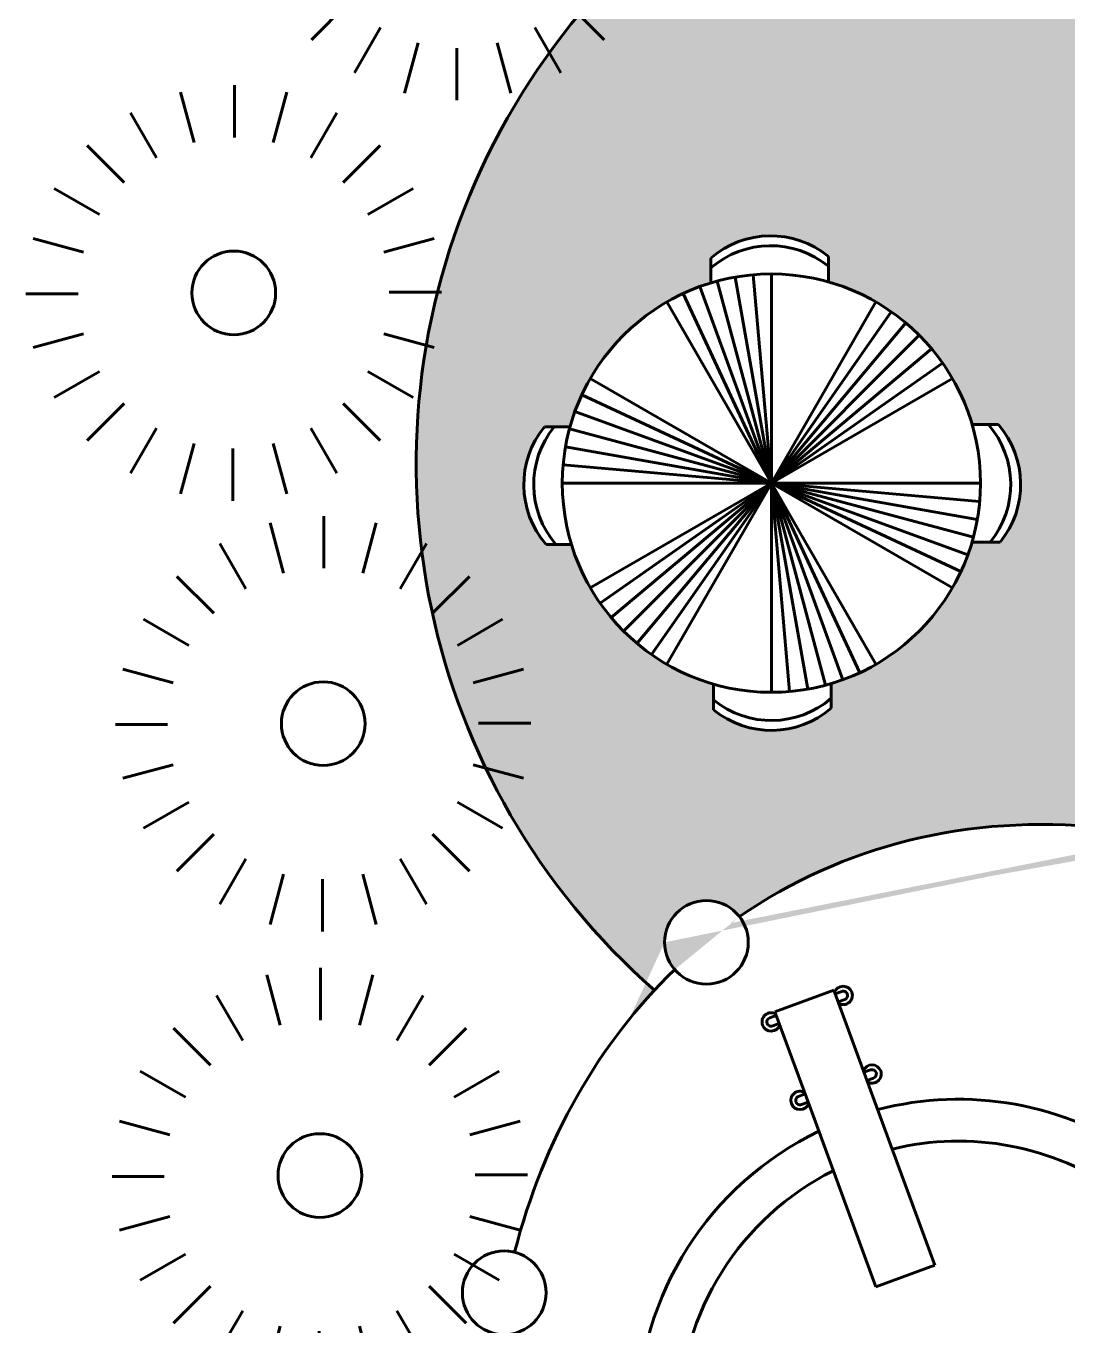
# Model space of a CAD drawing. Header units: inches. Extents: x -344 to 750, y -84 to 471.
# Drawn here: x -267.4 to -118, y 121 to 307.4 of the extents above; entities that cross this region are included whole.
import ezdxf

# ---------------------------------------------------------------- set-up
doc = ezdxf.new("R2010")
doc.units = ezdxf.units.IN
doc.header["$MEASUREMENT"] = 0
for name, color, linetype, lineweight in [('L-PLNT-TREE', 90, 'Continuous', 60), ('L-SITE-FURN', 210, 'Continuous', 60), ('L-SITE-POOL', 150, 'Continuous', 60), ('L-WALK', 7, 'Continuous', 60), ('L-WALK-PATT', 252, 'Continuous', 30)]:
    doc.layers.add(name, color=color, linetype=linetype, lineweight=lineweight)
pattern_1 = [(228.012787504, (0.576, 0.8), (-6.40000000000005, -7.200000000000003), [0.1076288, -10.65527043765896]), (184.969740728, (0.504, 0.7200000000000001), (9.59999999999998, 0.8000000000000281), [0.1846944, -18.284739808984]), (132.510447078, (0.3200000000000001, 0.7040000000000001), (8.000000000000094, -8.799999999999892), [0.1302304, -12.89282607687976]), (267.273689006, (0.008, 0.504), (0.8000000000000194, 16.00000000000001), [0.1681904, -16.6508464333032]), (292.833654178, (0, 0.336), (-3.999999999999991, 9.600000000000023), [0.164924, -16.32749850247064]), (357.273689006, (0.064, 0.184), (-16.00000000000001, 0.8000000000000205), [0.1681904, -16.6508464333032]), (37.6942404667, (0.232, 0.176), (-10.4, -7.999999999999979), [0.2224232, -22.0198788391328]), (72.2553283749, (0.408, 0.3120000000000001), (5.600000000000023, 17.6), [0.2099904, -20.78905719745071]), (121.429565615, (0.472, 0.512), (-6.400000000000016, 10.39999999999999), [0.16876, -16.7072584877832]), (175.236358309, (0.384, 0.656), (8.799999999999988, -0.8000000000000305), [0.1926656, -9.44061006303384]), (222.397437798, (0.192, 0.672), (-9.599999999999971, -8.799999999999978), [0.2491584, -24.66670000383592]), (138.814074834, (0.8, 0.496), (-5.600000000000026, 4.800000000000001), [0.08504079999999999, -8.419075850187758]), (171.46923439, (0.7360000000000001, 0.5519999999999999), (10.4, -1.599999999999996), [0.1617896, -16.0172091329256]), (225, (0.576, 0.576), (-8.881784197001253e-17, -0.7999999999999464), [0.1131368, -1.01823404989848]), (203.198590514, (0.52, 0.672), (3.999999999999992, 1.59999999999998), [0.06092640000000001, -6.03169208469112]), (291.801409486, (0.464, 0.6480000000000001), (-0.7999999999997471, 2.400000000000082), [0.0861624, -4.2219694457076]), (30.96375653209999, (0.496, 0.568), (2.400000000000043, 1.599999999999984), [0.1399432, -4.524818315876239]), (161.565051177, (0.6160000000000001, 0.6400000000000001), (1.600000000000009, -0.7999999999999814), [0.1011928, -2.42862932813472]), (16.389540334, (0, 0.6480000000000001), (7.999999999999973, 2.400000000000035), [0.14176, -14.03427611733552]), (70.3461759419, (0.136, 0.6880000000000001), (-3.200000000000976, -8.800000000002717), [0.1189288, -11.7739261978552]), (293.198590514, (0.6160000000000001, 0.8), (-1.599999999999977, 3.999999999999993), [0.121852, -5.97076648469112]), (343.610459666, (0.664, 0.6880000000000001), (-7.999999999999973, 2.400000000000035), [0.14176, -14.0342761173352]), (339.44395478, (0, 0.152), (-4.000000000000029, 1.60000000000002), [0.136704, -6.698498996253999]), (294.775140569, (0.128, 0.104), (-4.000000000000004, 8.800000000000002), [0.1145424, -11.3397144506208]), (66.8014094864, (0.6240000000000001, 0), (1.599999999999985, 3.999999999999976), [0.121852, -5.97076648469112]), (17.3540246363, (0.672, 0.112), (-10.39999999999998, -3.19999999999997), [0.1341048, -13.276338891392]), (69.44395478040002, (0.232, 0), (-1.600000000000006, -3.999999999999964), [0.068352, -6.766850996253999]), (101.309932474, (0.576, 0), (-0.7999999999999711, 3.20000000000001), [0.040792, -4.03842361087424]), (165.963756532, (0.568, 0.04000000000000001), (2.399999999999967, -0.8000000000000012), [0.164924, -3.13356050049416]), (186.009005957, (0.408, 0.08000000000000002), (8.000000000000037, 0.7999999999999865), [0.15284, -15.13113853963424]), (303.690067526, (0.496, 0.496), (-0.7999999999999898, 1.599999999999989), [0.1153776, -2.7690634203712]), (353.157226587, (0.5599999999999999, 0.4), (13.60000000000001, -1.600000000000042), [0.2014352, -19.94205009922264]), (60.9453959009, (0.76, 0.376), (-3.199999999999981, -5.599999999999982), [0.0823648, -8.154139312789601]), (90, (0.8, 0.4480000000000001), (-0.7999999999999999, 0.8), [0.048, -0.752]), (120.256437164, (0.392, 0.104), (3.200000000000007, -5.600000000000007), [0.1111392, -11.00281599155984]), (48.01278750420001, (0.336, 0.2), (6.4, 7.199999999999981), [0.2152576, -10.54764163765896]), (0, (0.48, 0.36), (0.8, 0.8), [0.208, -0.592]), (325.3048464690001, (0.6880000000000001, 0.36), (8.000000000000112, -5.59999999999986), [0.1264912, -12.5226194406736]), (254.054604099, (0.792, 0.288), (-0.8000000000000302, -3.200000000000004), [0.1164816, -5.7076063114244]), (207.645975364, (0.76, 0.176), (-15.19999999999996, -8.000000000000039), [0.189652, -18.77557934580752]), (175.42607874, (0.592, 0.08800000000000001), (-10.39999999999996, 0.8000000000000012), [0.2006392, -19.86325872637512])]

# ---------------------------------------------------------------- blocks, each defined once
blk = doc.blocks.new('evergreen')
for p, q in [((-5.688416, 21.558167), (-7.625610000000001, 28.787781)), ((0.08862300000000001, 22.291443), (0.08862300000000001, 29.776062)), ((5.658386, 21.558167), (7.595581, 28.787781)), ((-11.078857, 19.354675), (-14.821167, 25.836548)), ((11.048828, 19.354675), (14.791138, 25.836548)), ((-15.715271, 15.831116), (-21.007751, 21.123596)), ((15.685272, 15.831116), (20.977692, 21.123596)), ((-19.281799, 11.2276), (-25.763672, 14.96991)), ((19.25174, 11.2276), (25.733673, 14.96991)), ((-21.535278, 5.85791), (-28.764893, 7.795044)), ((21.505219, 5.85791), (28.734833, 7.795044)), ((22.292206, 0.087891), (29.776825, 0.087891)), ((-22.322205, -0.119385), (-29.806824, -0.119385)), ((-21.535278, -5.889343), (-28.764893, -7.826538)), ((21.50528, -5.889343), (28.734833, -7.826538)), ((-19.281799, -11.259094), (-25.763672, -15.001404)), ((19.25174, -11.259094), (25.733673, -15.001404)), ((-15.715271, -15.86261), (-21.007751, -21.155029)), ((15.685272, -15.86261), (20.977692, -21.155029)), ((-11.078857, -19.386108), (-14.821167, -25.868042)), ((11.048828, -19.386108), (14.791138, -25.868042)), ((-5.688416, -21.5896), (-7.625610000000001, -28.819275)), ((-0.118652, -22.322937), (-0.118652, -29.807556)), ((5.658386, -21.5896), (7.595581, -28.819275))]:
    blk.add_line(p, q)
blk.add_circle((0, 0), 6)
blk = doc.blocks.new('PICNIC')
for p, q in [((-8.679932, 28.710449), (-8.679932, 32.27417)), ((8.180541999999999, 28.833984), (8.180541999999999, 32.510742)), ((-2.614136, 29.879761), (0, 0)), ((0, 29.993896), (0, 0)), ((-10.258545, 28.184937), (0, 0)), ((0, 0), (-7.763062, 28.971802)), ((-5.208496, 29.538208), (0, 0)), ((-12.676025, 27.183594), (0, 0)), ((-14.996948, 25.975464), (0, 0)), ((-14.996948, 25.975464), (0, 0)), ((14.996948, 25.975464), (0, 0)), ((14.996948, 25.975464), (0, 0)), ((17.203735, 24.56958), (0, 0)), ((19.279663, 22.976685), (0, 0)), ((0, 0), (21.208862, 21.208862)), ((22.976563, 19.279663), (0, 0)), ((24.569458, 17.203857), (0, 0)), ((-25.975464, 14.996948), (0, 0)), ((25.975342, 14.996948), (0, 0)), ((-27.183716, 12.675903), (0, 0)), ((-28.185059, 10.258423), (0, 0)), ((-28.885498, 8.078247), (-32.562256, 8.078247)), ((0, 0), (-28.971802, 7.762939)), ((32.562866, 8.38855), (28.796997, 8.38855)), ((-29.538208, 5.208374), (0, 0)), ((-29.879761, 2.614136), (0, 0)), ((-29.993896, 0), (0, 0)), ((-29.993896, 0), (0, 0)), ((-25.975464, -14.996948), (0, 0)), ((-24.569458, -17.203857), (0, 0)), ((-22.976563, -19.279663), (0, 0)), ((0, 0), (-21.208862, -21.208862)), ((-19.279663, -22.976685), (0, 0)), ((-17.203735, -24.56958), (0, 0)), ((-14.996948, -25.975464), (0, 0)), ((-14.996948, -25.975464), (0, 0)), ((14.996948, -25.975464), (0, 0)), ((0, -29.993896), (0, 0)), ((14.996948, -25.975464), (0, 0)), ((2.614136, -29.879761), (0, 0)), ((12.675903, -27.183594), (0, 0)), ((10.258545, -28.184937), (0, 0)), ((0, 0), (7.762939, -28.971802)), ((5.208374, -29.538208), (0, 0)), ((29.993896, 0), (0, 0)), ((25.975464, -14.996826), (0, 0)), ((29.993896, 0), (0, 0)), ((27.183716, -12.675903), (0, 0)), ((29.879761, -2.614136), (0, 0)), ((29.538208, -5.208374), (0, 0)), ((0, 0), (28.971802, -7.762939)), ((28.185059, -10.258423), (0, 0)), ((-28.679321, -8.782227), (-32.325684, -8.782227)), ((32.799438, -8.471924000000001), (28.772461, -8.471924000000001)), ((-8.285034, -28.823975), (-8.285034, -32.500732)), ((8.575439, -28.741821), (8.575439, -32.26416))]:
    blk.add_line(p, q)
blk.add_circle((0, 0), 29.993885)
for centre, radius, start, end in [((-0.108903, 22.358217), 13.106817, 50.768673, 130.839081), ((-0.108903, 20.941467), 13.106818, 50.768677, 130.839066), ((-22.409729, -0.211197), 13.106818, 140.768677, 220.839066), ((-20.992983, -0.211197), 13.106817, 140.768677, 220.839081), ((21.230164, -0.182479), 13.106819, 320.768677, 40.83906899999999), ((22.646912, -0.182479), 13.106819, 320.768677, 40.83906899999999), ((0.00441, -20.931459), 13.106817, 230.768677, 310.839081), ((0.004411, -22.348207), 13.106817, 230.768677, 310.839081)]:
    blk.add_arc(centre, radius, start, end)
blk = doc.blocks.new('SWIMPOOL')
for p, q in [((-6.072384, 213.632584), (-8.072262, 213.632584)), ((-6.072384, 214.68544), (11.927616, 214.68544)), ((-6.072384, 181.108017), (-6.072384, 214.68544)), ((11.927616, 181.108017), (11.927616, 214.68544)), ((11.927616, 213.632584), (13.927616, 213.632584)), ((-6.072384, 211.132553), (-8.072262, 211.132553)), ((11.927616, 211.132553), (13.927616, 211.132553)), ((-6.072384, 189.632584), (-8.072262, 189.632584)), ((-6.072384, 187.132553), (-8.072262, 187.132553)), ((11.927616, 189.632584), (13.927616, 189.632584)), ((11.927616, 187.132553), (13.927616, 187.132553)), ((-6.072384, 181.108017), (-6.072384, 130.685349)), ((11.927616, 181.108017), (11.927616, 130.685349)), ((11.927616, 130.685349), (-6.072384, 130.685349))]:
    blk.add_line(p, q)
for centre, radius, start, end in [((-8.07236, 212.382553), 2.635812, 40.644085, 319.842957), ((-8.072395, 212.382553), 1.250031, 89.99388100000002, 270.0061040000001), ((13.92766, 212.382538), 2.635874, 220.155823, 139.356628), ((13.927629, 212.382568), 1.250015, 269.99942, 90.00057200000002), ((-8.07236, 188.382553), 2.635812, 40.644085, 319.842957), ((13.92766, 188.382538), 2.635874, 220.155823, 139.356628), ((-8.072402, 188.382568), 1.250015, 89.993576, 270.006409), ((13.927634, 188.382568), 1.250015, 269.999176, 90.000832), ((2.927643, 86.486725), 92.198639, 95.60188299999999, 194.42305), ((2.927514, 86.486595), 92.198776, 21.000029, 84.39808700000002), ((2.927634, 86.486725), 80.198631, 96.44339000000001, 194.42305), ((2.927542, 86.48661), 80.198753, 21.000029, 83.55658)]:
    blk.add_arc(centre, radius, start, end)

msp = doc.modelspace()

# ---------------------------------------------------------------- hatches: boundary and pattern name
at = {"layer": 'L-WALK-PATT'}
h = msp.add_hatch(dxfattribs=at)
h.set_pattern_fill('GRAVEL', color=256, scale=0.8)
h.set_pattern_definition(pattern_1)
edge = h.paths.add_edge_path()
edge.add_line((72.75, 260.25), (-2.249999999999886, 260.25))
edge.add_arc((13.11094711719627, 139.3184901394298), 121.9031942710874, 97.23905049070613, 155.5804458245875)
edge.add_ellipse((-101.875, 81.875), major_axis=(-57.875, 101.125), ratio=0.7921596004561258, start_angle=303.741445805721, end_angle=321.84036568356873, ccw=False)
edge.add_arc((-1.295876370720457, 148.2412887336484), 71.76862631074609, 81.65479926264072, 157.1001206146117, ccw=False)
edge.add_line((9.120392002522962, 219.25), (9.120392002522966, 190.8699999999999))
edge.add_line((9.120392002522966, 190.8699999999999), (42.25, 190.8699999999999))
edge.add_line((42.25, 190.8699999999999), (42.25, 219.25))
edge.add_line((42.25, 219.25), (72.75, 219.25))
edge.add_line((72.75, 219.25), (72.75, 260.25))
edge = h.paths.add_edge_path()
edge.add_ellipse((-101.875, 81.875), major_axis=(-57.875, 101.125), ratio=0.7921596004561258, start_angle=371.2754159918056, end_angle=373.8172284335656, ccw=False)
edge.add_arc((-169.75, 176), 6.000000000000001, 180, 220.7423579691828, ccw=False)
edge.add_arc((-169.75, 176), 6, 37.86666615294831, 180, ccw=False)
edge.add_ellipse((-101.875, 81.875), major_axis=(-57.875, 101.125), ratio=0.7921596004561258, start_angle=330.59049141312545, end_angle=363.86145226703235, ccw=False)
edge.add_arc((-107, 191.7499999999999), 5.999999999999999, 7.958078640513122e-13, 173.0023192760035, ccw=False)
edge.add_arc((-107, 191.7500000000001), 6, 348.20687443682885, 359.99999999999943, ccw=False)
edge.add_ellipse((-101.875, 81.875), major_axis=(-57.875, 101.125), ratio=0.7921596004561258, start_angle=321.84036568356873, end_angle=323.7191509761346, ccw=False)
edge.add_arc((13.11094711719633, 139.3184901394299), 121.9031942710875, 101.58549833469641, 155.5804458245876, ccw=False)
edge.add_arc((-110.875, 244.6250000000001), 100.5, 8.072629813530618, 228.6987101942143)
h.paths.add_polyline_path([(-85.80987315296716, 297.4085942980124), (-85.80987315296716, 300.9722793274675, -0.3643181693008204), (-68.94939915296715, 301.2088513262585), (-68.94939915296715, 297.5548572298975, -0.2583000036906132), (-48.33297314779819, 277.0866598390452), (-44.56707402096298, 277.0866598390452, -0.3643180966685851), (-44.33050208377222, 260.2261858390452), (-48.35739102039376, 260.2261858390452, -0.2538756324780686), (-68.55450215296715, 239.9562417134256), (-68.55450215296715, 236.4339494862553, -0.3643181407426038), (-85.41497515296714, 236.197378351832), (-85.41497515296714, 239.8711892783597, -0.253685852014913), (-105.8093000424838, 259.9158828390452), (-109.4556230988128, 259.9158828390452, -0.3643181336501561), (-109.6921967476621, 276.7763568390451), (-106.0154922607479, 276.7763568390451, -0.2565432042007624)], flags=16)
h.paths.add_polyline_path([(-131.6356942673386, 250.2346821747568), (-127.8697951405034, 250.2346821747568, -0.3643180966685851), (-127.6332232033126, 233.3742081747568), (-131.6601121399341, 233.3742081747568, -0.2538756324780686), (-151.8572232725075, 213.1042640491373), (-151.8572232725075, 209.5819718219669, -0.3643181407426025), (-168.7176962725075, 209.3454006875436), (-168.7176962725075, 213.0192116140714, -0.2536858520149126), (-189.1120211620241, 233.0639051747568), (-192.7583442183531, 233.0639051747568, -0.3643181336501586), (-192.9949178672024, 249.9243791747568), (-189.3182133802883, 249.9243791747568, -0.2565432042007621), (-169.1125942725075, 270.5566166337241), (-169.1125942725075, 274.1203016631791, -0.3643181693008204), (-152.2521202725075, 274.3568736619701), (-152.2521202725075, 270.7028795656091, -0.2583000036906132)], flags=16)
h = msp.add_hatch(dxfattribs=at)
h.set_pattern_fill('GRAVEL', color=256, scale=0.8)
h.set_pattern_definition(pattern_1)
edge = h.paths.add_edge_path()
edge.add_line((72.75, 260.25), (-2.249999999999886, 260.25))
edge.add_arc((13.11094711719627, 139.3184901394298), 121.9031942710874, 97.23905049070613, 155.5804458245875)
edge.add_ellipse((-101.875, 81.875), major_axis=(-57.875, 101.125), ratio=0.7921596004561258, start_angle=303.741445805721, end_angle=321.84036568356873, ccw=False)
edge.add_arc((-1.295876370720457, 148.2412887336484), 71.76862631074609, 81.65479926264072, 157.1001206146117, ccw=False)
edge.add_line((9.120392002522962, 219.25), (9.120392002522962, 190.8699999999999))
edge.add_line((9.120392002522962, 190.8699999999999), (42.25, 190.8699999999999))
edge.add_line((42.25, 190.8699999999999), (42.25, 219.25))
edge.add_line((42.25, 219.25), (72.75, 219.25))
edge.add_line((72.75, 219.25), (72.75, 260.25))
edge = h.paths.add_edge_path()
edge.add_ellipse((-101.875, 81.875), major_axis=(-57.875, 101.125), ratio=0.7921596004561258, start_angle=371.2754159918056, end_angle=373.8172284335656, ccw=False)
edge.add_arc((-169.75, 176), 6.000000000000001, 180, 220.7423579691828, ccw=False)
edge.add_arc((-169.75, 176), 6, 37.86666615294831, 180, ccw=False)
edge.add_ellipse((-101.875, 81.875), major_axis=(-57.875, 101.125), ratio=0.7921596004561258, start_angle=330.59049141312545, end_angle=363.86145226703235, ccw=False)
edge.add_arc((-107, 191.7500000000002), 6, -11.793125563172907, 173.0023192760066, ccw=False)
edge.add_ellipse((-101.875, 81.875), major_axis=(-57.875, 101.125), ratio=0.7921596004561258, start_angle=321.84036568356873, end_angle=323.7191509761346, ccw=False)
edge.add_ellipse((-101.875, 81.875), major_axis=(-57.875, 101.125), ratio=0.7921596004561258, start_angle=302.5218098375627, end_angle=321.8403656835687)
edge.add_arc((13.1109471171963, 139.3184901394298), 121.9031942710875, 101.58549833469641, 155.5804458245875, ccw=False)
edge.add_arc((-110.875, 244.625), 100.5, 8.072629813530634, 228.6987101942143)
h.paths.add_polyline_path([(-85.80987315296716, 297.4085942980124), (-85.80987315296716, 300.9722793274675, -0.3643181693008204), (-68.94939915296715, 301.2088513262585), (-68.94939915296715, 297.5548572298975, -0.2583000036906132), (-48.33297314779819, 277.0866598390452), (-44.56707402096297, 277.0866598390452, -0.3643180966685851), (-44.33050208377222, 260.2261858390452), (-48.35739102039376, 260.2261858390452, -0.2538756324780686), (-68.55450215296715, 239.9562417134256), (-68.55450215296715, 236.4339494862553, -0.3643181407426038), (-85.41497515296714, 236.197378351832), (-85.41497515296714, 239.8711892783597, -0.2536858520149129), (-105.8093000424838, 259.9158828390452), (-109.4556230988128, 259.9158828390452, -0.3643181336501561), (-109.6921967476621, 276.7763568390451), (-106.0154922607479, 276.7763568390451, -0.2565432042007624)], flags=16)
h.paths.add_polyline_path([(-152.2521202725075, 270.7028795656091, -0.2583000036906132), (-131.6356942673386, 250.2346821747568), (-127.8697951405034, 250.2346821747568, -0.3643180966685851), (-127.6332232033126, 233.3742081747568), (-131.6601121399341, 233.3742081747568, -0.2538756324780686), (-151.8572232725075, 213.1042640491373), (-151.8572232725075, 209.5819718219669, -0.3643181407426025), (-168.7176962725075, 209.3454006875436), (-168.7176962725075, 213.0192116140714, -0.2536858520149126), (-189.1120211620241, 233.0639051747568), (-192.7583442183531, 233.0639051747568, -0.3643181336501586), (-192.9949178672024, 249.9243791747568), (-189.3182133802883, 249.9243791747568, -0.2565432042007621), (-169.1125942725075, 270.5566166337241), (-169.1125942725075, 274.1203016631791, -0.3643181693008204), (-152.2521202725075, 274.3568736619701)], flags=16)
h = msp.add_hatch(dxfattribs=at)
h.set_pattern_fill('GRAVEL', color=256, scale=0.8)
h.set_pattern_definition(pattern_1)
edge = h.paths.add_edge_path()
edge.add_arc((-110.875, 244.625), 100.5, 8.072629813530634, 228.6987101942143)
edge.add_ellipse((-101.875, 81.875), major_axis=(-57.875, 101.125), ratio=0.7921596004561258, start_angle=371.2754159918056, end_angle=373.8172284335656, ccw=False)
edge.add_arc((-169.75, 176), 6.000000000000001, 180, 220.7423579691828, ccw=False)
edge.add_arc((-169.75, 176), 6, 37.86666615294831, 180, ccw=False)
edge.add_ellipse((-101.875, 81.875), major_axis=(-57.875, 101.125), ratio=0.7921596004561258, start_angle=330.59049141312545, end_angle=363.86145226703235, ccw=False)
edge.add_arc((-107, 191.75), 5.999999999999999, 0, 173.0023192760044, ccw=False)
edge.add_arc((-107, 191.75), 6, -11.793125563170577, 0, ccw=False)
edge.add_ellipse((-101.875, 81.875), major_axis=(-57.875, 101.125), ratio=0.7921596004561258, start_angle=321.84036568356873, end_angle=323.7191509761346, ccw=False)
edge.add_arc((13.11094711719633, 139.3184901394298), 121.9031942710875, 101.58549833469641, 155.5804458245875, ccw=False)
h.paths.add_polyline_path([(-127.6332232033126, 233.3742081747568), (-131.6601121399341, 233.3742081747568, -0.2538756324780687), (-151.8572232725075, 213.1042640491373), (-151.8572232725075, 209.5819718219669, -0.3643181407426024), (-168.7176962725075, 209.3454006875436), (-168.7176962725075, 213.0192116140714, -0.2536858520149127), (-189.1120211620241, 233.0639051747568), (-192.7583442183531, 233.0639051747568, -0.3643181336501586), (-192.9949178672024, 249.9243791747568), (-189.3182133802883, 249.9243791747568, -0.256543204200762), (-169.1125942725075, 270.5566166337241), (-169.1125942725075, 274.1203016631791, -0.3643181693008204), (-152.2521202725075, 274.35687366197), (-152.2521202725075, 270.7028795656091, -0.2583000036906132), (-131.6356942673386, 250.2346821747568), (-127.8697951405034, 250.2346821747568, -0.3643180966685851)], flags=16)
h.paths.add_polyline_path([(-105.8093000424838, 259.9158828390452), (-109.4556230988128, 259.9158828390452, -0.3643181336501561), (-109.6921967476621, 276.7763568390451), (-106.0154922607479, 276.7763568390451, -0.2565432042007623), (-85.80987315296716, 297.4085942980124), (-85.80987315296716, 300.9722793274675, -0.3643181693008204), (-68.94939915296715, 301.2088513262585), (-68.94939915296715, 297.5548572298975, -0.2583000036906132), (-48.33297314779819, 277.0866598390452), (-44.56707402096297, 277.0866598390452, -0.3643180966685851), (-44.33050208377222, 260.2261858390452), (-48.35739102039376, 260.2261858390452, -0.2538756324780686), (-68.55450215296715, 239.9562417134256), (-68.55450215296715, 236.4339494862553, -0.3643181407426038), (-85.41497515296714, 236.197378351832), (-85.41497515296714, 239.8711892783597, -0.2536858520149129)], flags=16)
h = msp.add_hatch(dxfattribs=at)
h.set_pattern_fill('GRAVEL', color=256, scale=0.75)
h.set_pattern_definition([(228.012787504, (0.54, 0.75), (-6.000000000000046, -6.750000000000003), [0.100902, -9.989316035305274]), (184.969740728, (0.4725, 0.675), (8.999999999999982, 0.7500000000000263), [0.173151, -17.1419435709225]), (132.510447078, (0.3, 0.66), (7.500000000000088, -8.249999999999899), [0.122091, -12.08702444707477]), (267.273689006, (0.0075, 0.4725), (0.7500000000000182, 15.00000000000001), [0.1576785, -15.61016853122175]), (292.833654178, (0, 0.315), (-3.749999999999991, 9.000000000000021), [0.15461625, -15.30702984606622]), (357.273689006, (0.06, 0.1725), (-15.00000000000001, 0.7500000000000191), [0.1576785, -15.61016853122175]), (37.6942404667, (0.2175, 0.165), (-9.749999999999998, -7.49999999999998), [0.20852175, -20.643636411687]), (72.2553283749, (0.3825, 0.2925), (5.25000000000002, 16.5), [0.196866, -19.48974112261005]), (121.429565615, (0.4425, 0.48), (-6.000000000000014, 9.749999999999991), [0.1582125, -15.66305483229675]), (175.236358309, (0.36, 0.615), (8.249999999999988, -0.7500000000000284), [0.180624, -8.850571934094225]), (222.397437798, (0.18, 0.63), (-8.999999999999972, -8.249999999999979), [0.233586, -23.12503125359617]), (138.814074834, (0.75, 0.465), (-5.250000000000025, 4.5), [0.07972574999999998, -7.892883609551023]), (171.46923439, (0.6900000000000001, 0.5175), (9.749999999999998, -1.499999999999996), [0.15167775, -15.01613356211775]), (225, (0.54, 0.54), (-8.326672684688674e-17, -0.7499999999999497), [0.10606575, -0.954594421779825]), (203.198590514, (0.4875, 0.63), (3.749999999999992, 1.499999999999982), [0.0571185, -5.654711329397925]), (291.801409486, (0.4349999999999999, 0.6075), (-0.749999999999763, 2.250000000000077), [0.08077725, -3.958096355350875]), (30.96375653209999, (0.465, 0.5325), (2.25000000000004, 1.499999999999985), [0.13119675, -4.242017171133973]), (161.565051177, (0.5775, 0.6000000000000001), (1.500000000000009, -0.7499999999999825), [0.09486825, -2.276839995126299]), (16.389540334, (0, 0.6075), (7.499999999999975, 2.250000000000033), [0.1329, -13.15713386000205]), (70.3461759419, (0.1275, 0.645), (-3.000000000000915, -8.250000000002547), [0.11149575, -11.03805581048925]), (293.198590514, (0.5775, 0.75), (-1.499999999999978, 3.749999999999993), [0.11423625, -5.597593579397925]), (343.610459666, (0.6224999999999999, 0.645), (-7.499999999999975, 2.250000000000033), [0.1329, -13.15713386000175]), (339.44395478, (0, 0.1425), (-3.750000000000028, 1.500000000000018), [0.12816, -6.279842808988124]), (294.775140569, (0.12, 0.0975), (-3.750000000000004, 8.250000000000002), [0.1073835, -10.630982297457]), (66.8014094864, (0.585, 0), (1.499999999999986, 3.749999999999977), [0.11423625, -5.597593579397925]), (17.3540246363, (0.63, 0.105), (-9.749999999999982, -2.999999999999972), [0.12572325, -12.44656771068]), (69.44395478040002, (0.2175, 0), (-1.500000000000005, -3.749999999999966), [0.06407999999999998, -6.343922808988125]), (101.309932474, (0.54, 0), (-0.7499999999999729, 3.000000000000009), [0.0382425, -3.7860221351946]), (165.963756532, (0.5325, 0.03750000000000001), (2.249999999999969, -0.750000000000001), [0.15461625, -2.937712969213275]), (186.009005957, (0.3825, 0.07500000000000001), (7.500000000000035, 0.7499999999999873), [0.1432875, -14.1854423809071]), (303.690067526, (0.465, 0.465), (-0.7499999999999905, 1.499999999999989), [0.1081665, -2.595996956598]), (353.157226587, (0.5249999999999999, 0.375), (12.75000000000001, -1.50000000000004), [0.1888455, -18.69567196802123]), (60.9453959009, (0.7124999999999999, 0.3525), (-2.999999999999982, -5.249999999999982), [0.077217, -7.64450560574025]), (90, (0.75, 0.42), (-0.7499999999999999, 0.75), [0.045, -0.705]), (120.256437164, (0.3675, 0.0975), (3.000000000000007, -5.250000000000006), [0.104193, -10.31513999208735]), (48.01278750420001, (0.315, 0.1875), (6, 6.749999999999981), [0.201804, -9.888414035305274]), (0, (0.45, 0.3375), (0.75, 0.75), [0.195, -0.5549999999999999]), (325.3048464690001, (0.645, 0.3375), (7.500000000000104, -5.249999999999869), [0.1185855, -11.7399557256315]), (254.054604099, (0.7424999999999999, 0.27), (-0.7500000000000283, -3.000000000000004), [0.1092015, -5.350880916960375]), (207.645975364, (0.7124999999999999, 0.165), (-14.24999999999996, -7.500000000000036), [0.17779875, -17.60210563669455]), (175.42607874, (0.5549999999999999, 0.0825), (-9.749999999999964, 0.750000000000001), [0.18809925, -18.62180505597667])])
edge = h.paths.add_edge_path()
edge.add_ellipse((-101.875, 81.875), major_axis=(-57.875, 101.125), ratio=0.7921596004561258, start_angle=371.2754159918056, end_angle=373.8172284335656, ccw=False)
edge.add_arc((-169.75, 176), 6.000000000000001, 180, 220.7423579691828, ccw=False)
edge.add_arc((-169.75, 176), 5.999999999999999, 37.86666615294831, 180, ccw=False)
edge.add_ellipse((-101.875, 81.875), major_axis=(-57.875, 101.125), ratio=0.7921596004561258, start_angle=330.59049141312545, end_angle=363.86145226703235, ccw=False)
edge.add_arc((-107, 191.75), 6, 0, 173.0023192760044, ccw=False)
edge.add_arc((-107, 191.75), 6, 348.20687443682885, 359.9999999999998, ccw=False)
edge.add_ellipse((-101.875, 81.875), major_axis=(-57.875, 101.125), ratio=0.7921596004561258, start_angle=321.84036568356873, end_angle=323.7191509761346, ccw=False)
edge.add_arc((13.1109471171963, 139.3184901394298), 121.9031942710875, 101.58549833469641, 155.5804458245875, ccw=False)
edge.add_arc((-110.875, 244.625), 100.5, 8.072629813530634, 228.6987101942143)
h.paths.add_polyline_path([(-44.33050208377222, 260.2261858390452), (-48.35739102039376, 260.2261858390452, -0.2538756324780686), (-68.55450215296715, 239.9562417134256), (-68.55450215296715, 236.4339494862553, -0.3643181407426038), (-85.41497515296714, 236.197378351832), (-85.41497515296714, 239.8711892783597, -0.2536858520149129), (-105.8093000424838, 259.9158828390452), (-109.4556230988128, 259.9158828390452, -0.3643181336501561), (-109.6921967476621, 276.7763568390451), (-106.0154922607479, 276.7763568390451, -0.2565432042007623), (-85.80987315296716, 297.4085942980124), (-85.80987315296716, 300.9722793274675, -0.3643181693008204), (-68.94939915296715, 301.2088513262585), (-68.94939915296715, 297.5548572298975, -0.2583000036906132), (-48.33297314779819, 277.0866598390452), (-44.56707402096297, 277.0866598390452, -0.3643180966685851)], flags=16)
h.paths.add_polyline_path([(-127.6332232033126, 233.3742081747568), (-131.6601121399341, 233.3742081747568, -0.2538756324780687), (-151.8572232725075, 213.1042640491373), (-151.8572232725075, 209.5819718219669, -0.3643181407426025), (-168.7176962725075, 209.3454006875436), (-168.7176962725075, 213.0192116140714, -0.2536858520149126), (-189.1120211620241, 233.0639051747568), (-192.7583442183531, 233.0639051747568, -0.3643181336501586), (-192.9949178672024, 249.9243791747568), (-189.3182133802883, 249.9243791747568, -0.2565432042007621), (-169.1125942725075, 270.5566166337241), (-169.1125942725075, 274.1203016631791, -0.3643181693008204), (-152.2521202725075, 274.3568736619701), (-152.2521202725075, 270.7028795656091, -0.2583000036906132), (-131.6356942673386, 250.2346821747568), (-127.8697951405034, 250.2346821747568, -0.3643180966685851)], flags=16)
h = msp.add_hatch(dxfattribs=at)
h.set_pattern_fill('GRAVEL', color=256)
h.set_pattern_definition([(228.012787504, (0.72, 1), (-8.000000000000062, -9.000000000000004), [0.134536, -13.3190880470737]), (184.969740728, (0.63, 0.9), (11.99999999999998, 1.000000000000035), [0.230868, -22.85592476123]), (132.510447078, (0.4, 0.88), (10.00000000000012, -10.99999999999986), [0.162788, -16.1160325960997]), (267.273689006, (0.01, 0.63), (1.000000000000024, 20.00000000000002), [0.210238, -20.813558041629]), (292.833654178, (0, 0.42), (-4.999999999999988, 12.00000000000003), [0.206155, -20.4093731280883]), (357.273689006, (0.08, 0.23), (-20.00000000000002, 1.000000000000026), [0.210238, -20.813558041629]), (37.6942404667, (0.29, 0.22), (-13, -9.999999999999973), [0.278029, -27.524848548916]), (72.2553283749, (0.51, 0.39), (7.000000000000028, 22), [0.2624879999999999, -25.98632149681339]), (121.429565615, (0.59, 0.64), (-8.00000000000002, 12.99999999999999), [0.21095, -20.884073109729]), (175.236358309, (0.48, 0.82), (10.99999999999998, -1.000000000000038), [0.240832, -11.8007625787923]), (222.397437798, (0.24, 0.84), (-11.99999999999996, -10.99999999999997), [0.311448, -30.8333750047949]), (138.814074834, (1, 0.62), (-7.000000000000033, 6), [0.106301, -10.5238448127347]), (171.46923439, (0.92, 0.69), (13, -1.999999999999995), [0.202237, -20.021511416157]), (225, (0.72, 0.72), (-1.110223024625157e-16, -0.9999999999999329), [0.141421, -1.2727925623731]), (203.198590514, (0.65, 0.84), (4.999999999999989, 1.999999999999975), [0.076158, -7.5396151058639]), (291.801409486, (0.58, 0.81), (-0.9999999999996839, 3.000000000000103), [0.107703, -5.2774618071345]), (30.96375653209999, (0.62, 0.71), (3.000000000000053, 1.99999999999998), [0.174929, -5.656022894845298]), (161.565051177, (0.77, 0.8), (2.000000000000012, -0.9999999999999767), [0.126491, -3.035786660168399]), (16.389540334, (0, 0.81), (9.999999999999966, 3.000000000000044), [0.1772, -17.5428451466694]), (70.3461759419, (0.17, 0.86), (-4.00000000000122, -11.0000000000034), [0.148661, -14.717407747319]), (293.198590514, (0.77, 1), (-1.99999999999997, 4.999999999999991), [0.152315, -7.4634581058639]), (343.610459666, (0.83, 0.86), (-9.999999999999966, 3.000000000000044), [0.1772, -17.54284514666899]), (339.44395478, (0, 0.19), (-5.000000000000036, 2.000000000000024), [0.17088, -8.373123745317498]), (294.775140569, (0.16, 0.13), (-5.000000000000005, 11), [0.143178, -14.174643063276]), (66.8014094864, (0.78, 0), (1.999999999999981, 4.99999999999997), [0.152315, -7.4634581058639]), (17.3540246363, (0.84, 0.14), (-12.99999999999998, -3.999999999999963), [0.167631, -16.59542361424]), (69.44395478040002, (0.29, 0), (-2.000000000000007, -4.999999999999955), [0.08543999999999999, -8.458563745317498]), (101.309932474, (0.72, 0), (-0.9999999999999638, 4.000000000000012), [0.05099, -5.0480295135928]), (165.963756532, (0.71, 0.05), (2.999999999999959, -1.000000000000001), [0.206155, -3.9169506256177]), (186.009005957, (0.51, 0.1), (10.00000000000005, 0.9999999999999831), [0.19105, -18.9139231745428]), (303.690067526, (0.62, 0.62), (-0.9999999999999872, 1.999999999999986), [0.144222, -3.461329275464]), (353.157226587, (0.7, 0.5), (17.00000000000001, -2.000000000000053), [0.251794, -24.9275626240283]), (60.9453959009, (0.95, 0.47), (-3.999999999999976, -6.999999999999977), [0.102956, -10.192674140987]), (90, (1, 0.56), (-0.9999999999999999, 1), [0.06, -0.94]), (120.256437164, (0.49, 0.13), (4.000000000000009, -7.000000000000008), [0.138924, -13.7535199894498]), (48.01278750420001, (0.42, 0.25), (8, 8.999999999999975), [0.269072, -13.1845520470737]), (0, (0.6, 0.45), (1, 1), [0.26, -0.74]), (325.3048464690001, (0.86, 0.45), (10.00000000000014, -6.999999999999825), [0.158114, -15.653274300842]), (254.054604099, (0.99, 0.36), (-1.000000000000038, -4.000000000000004), [0.145602, -7.1345078892805]), (207.645975364, (0.95, 0.22), (-18.99999999999995, -10.00000000000005), [0.237065, -23.4694741822594]), (175.42607874, (0.74, 0.11), (-12.99999999999995, 1.000000000000001), [0.250799, -24.8290734079689])])
edge = h.paths.add_edge_path()
edge.add_line((72.75, 260.25), (-2.249999999999886, 260.25))
edge.add_arc((13.11094711719628, 139.3184901394298), 121.9031942710874, 97.23905049070613, 155.5804458245875)
edge.add_ellipse((-101.875, 81.875), major_axis=(-57.875, 101.125), ratio=0.7921596004561258, start_angle=303.741445805721, end_angle=321.84036568356873, ccw=False)
edge.add_arc((-1.295876370720464, 148.2412887336484), 71.76862631074609, 81.65479926264072, 157.1001206146116, ccw=False)
edge.add_line((9.120392002522962, 219.25), (9.120392002522962, 190.8699999999999))
edge.add_line((9.120392002522962, 190.8699999999999), (42.25, 190.8699999999999))
edge.add_line((42.25, 190.8699999999999), (42.25, 219.25))
edge.add_line((42.25, 219.25), (72.74999999999999, 219.25))
edge.add_line((72.74999999999999, 219.25), (72.75, 260.25))
h.paths.add_polyline_path([(119.0042089635297, 259.0052636467284), (119.9999999999999, 259.0052636467284), (119.9999999999999, 259.9851737444745), (116, 259.9851737444745), (115.9999999999999, 265.25), (72.75, 265.25), (72.74999999999999, 214.25), (115.9999999999999, 214.25), (115.9999999999999, 220.0002516103647), (119.9999999999999, 220.0002516103647), (119.9999999999999, 220.9905223464557), (119.0042089635297, 220.9905223464557)])
edge = h.paths.add_edge_path()
edge.add_ellipse((-101.875, 81.875), major_axis=(-57.875, 101.125), ratio=0.7921596004561258, start_angle=371.2754159918056, end_angle=373.8172284335656, ccw=False)
edge.add_arc((-169.75, 176), 6.000000000000001, 180, 220.7423579691828, ccw=False)
edge.add_arc((-169.75, 176), 6, 37.86666615294831, 180, ccw=False)
edge.add_ellipse((-101.875, 81.875), major_axis=(-57.875, 101.125), ratio=0.7921596004561258, start_angle=330.59049141312545, end_angle=363.86145226703235, ccw=False)
edge.add_arc((-107, 191.7499999999999), 5.999999999999999, 7.958078640513122e-13, 173.0023192760035, ccw=False)
edge.add_arc((-107, 191.7500000000001), 6, 348.20687443682885, 359.99999999999943, ccw=False)
edge.add_ellipse((-101.875, 81.875), major_axis=(-57.875, 101.125), ratio=0.7921596004561258, start_angle=321.84036568356873, end_angle=323.7191509761346, ccw=False)
edge.add_arc((13.11094711719633, 139.3184901394299), 121.9031942710875, 101.58549833469641, 155.5804458245876, ccw=False)
edge.add_arc((-110.875, 244.625), 100.5, 8.072629813530652, 228.6987101942143)
h.paths.add_polyline_path([(-44.3305020837722, 260.2261858390452), (-48.35739102039376, 260.2261858390452, -0.2538756324780686), (-68.55450215296715, 239.9562417134256), (-68.55450215296715, 236.4339494862553, -0.3643181407426038), (-85.41497515296714, 236.197378351832), (-85.41497515296714, 239.8711892783597, -0.253685852014913), (-105.8093000424838, 259.9158828390452), (-109.4556230988128, 259.9158828390452, -0.3643181336501561), (-109.6921967476621, 276.7763568390451), (-106.0154922607479, 276.7763568390451, -0.2565432042007624), (-85.80987315296716, 297.4085942980124), (-85.80987315296716, 300.9722793274675, -0.3643181693008204), (-68.94939915296715, 301.2088513262585), (-68.94939915296715, 297.5548572298975, -0.2583000036906132), (-48.33297314779819, 277.0866598390452), (-44.56707402096298, 277.0866598390452, -0.3643180966685851)], flags=16)
h.paths.add_polyline_path([(-127.6332232033126, 233.3742081747568), (-131.6601121399341, 233.3742081747568, -0.2538756324780686), (-151.8572232725075, 213.1042640491373), (-151.8572232725075, 209.5819718219669, -0.3643181407426025), (-168.7176962725075, 209.3454006875436), (-168.7176962725075, 213.0192116140714, -0.2536858520149126), (-189.1120211620241, 233.0639051747568), (-192.7583442183531, 233.0639051747568, -0.3643181336501586), (-192.9949178672024, 249.9243791747568), (-189.3182133802883, 249.9243791747568, -0.2565432042007621), (-169.1125942725075, 270.5566166337241), (-169.1125942725075, 274.1203016631791, -0.3643181693008204), (-152.2521202725075, 274.3568736619701), (-152.2521202725075, 270.7028795656091, -0.2583000036906132), (-131.6356942673386, 250.2346821747568), (-127.8697951405034, 250.2346821747568, -0.3643180966685851)], flags=16)
h = msp.add_hatch(dxfattribs=at)
h.set_pattern_fill('AR-SAND', color=256)
h.set_pattern_definition([(37.50000000000001, (0, 0), (-0.06299335810960816, 1.926823769013159), [0, -1.52, 0, -1.7, 0, -1.625]), (7.499999999999999, (0, 0), (1.769776705267727, 2.82214606522974), [0, -0.82, 0, -1.37, 0, -0.525]), (327.5, (-1.23, 0), (3.114141861751495, 0.005659053536964942), [0, -0.5, 0, -1.8, 0, -2.35]), (317.5, (-1.23, 0), (3.006126604572294, 0.8776755649342494), [0, -0.25, 0, -1.18, 0, -1.35])])
edge = h.paths.add_edge_path()
edge.add_line((72.75, 260.25), (-2.249999999999872, 260.25))
edge.add_arc((13.11094711719628, 139.3184901394298), 121.9031942710874, 97.23905049070613, 155.5804458245875)
edge.add_ellipse((-101.875, 81.875), major_axis=(-57.875, 101.125), ratio=0.7921596004561258, start_angle=303.741445805721, end_angle=321.84036568356873, ccw=False)
edge.add_arc((-1.295876370720478, 148.2412887336484), 71.7686263107461, 81.65479926264072, 157.1001206146116, ccw=False)
edge.add_line((9.120392002522962, 219.25), (9.120392002522962, 190.8699999999999))
edge.add_line((9.120392002522962, 190.8699999999999), (42.25, 190.8699999999999))
edge.add_line((42.25, 190.8699999999999), (42.24999999999999, 219.25))
edge.add_line((42.24999999999999, 219.25), (72.74999999999999, 219.25))
edge.add_line((72.74999999999999, 219.25), (72.75, 260.25))
edge = h.paths.add_edge_path()
edge.add_ellipse((-101.875, 81.875), major_axis=(-57.875, 101.125), ratio=0.7921596004561258, start_angle=371.2754159918056, end_angle=373.8172284335656, ccw=False)
edge.add_arc((-169.75, 176), 6.000000000000001, 180, 220.7423579691828, ccw=False)
edge.add_arc((-169.75, 176), 6, 37.86666615294831, 180, ccw=False)
edge.add_ellipse((-101.875, 81.875), major_axis=(-57.875, 101.125), ratio=0.7921596004561258, start_angle=330.59049141312545, end_angle=363.86145226703235, ccw=False)
edge.add_arc((-107, 191.7500000000002), 6, -11.793125563172907, 173.0023192760066, ccw=False)
edge.add_ellipse((-101.875, 81.875), major_axis=(-57.875, 101.125), ratio=0.7921596004561258, start_angle=321.84036568356873, end_angle=323.7191509761346, ccw=False)
edge.add_ellipse((-101.875, 81.875), major_axis=(-57.875, 101.125), ratio=0.7921596004561258, start_angle=302.5218098375627, end_angle=321.8403656835687)
edge.add_arc((13.11094711719635, 139.3184901394298), 121.9031942710875, 101.58549833469641, 155.5804458245875, ccw=False)
edge.add_arc((-110.875, 244.625), 100.5, 8.072629813530668, 228.6987101942142)
h.paths.add_polyline_path([(-152.2521202725075, 270.7028795656091, -0.2583000036906132), (-131.6356942673386, 250.2346821747568), (-127.8697951405034, 250.2346821747568, -0.3643180966685851), (-127.6332232033126, 233.3742081747568), (-131.6601121399341, 233.3742081747568, -0.2538756324780686), (-151.8572232725075, 213.1042640491373), (-151.8572232725075, 209.5819718219669, -0.3643181407426025), (-168.7176962725075, 209.3454006875436), (-168.7176962725075, 213.0192116140714, -0.2536858520149126), (-189.1120211620241, 233.0639051747568), (-192.7583442183531, 233.0639051747568, -0.3643181336501586), (-192.9949178672024, 249.9243791747568), (-189.3182133802883, 249.9243791747568, -0.2565432042007619), (-169.1125942725075, 270.5566166337241), (-169.1125942725075, 274.1203016631791, -0.3643181693008204), (-152.2521202725075, 274.3568736619701)], flags=16)
h.paths.add_polyline_path([(-109.6921967476621, 276.7763568390451), (-106.0154922607479, 276.7763568390451, -0.2565432042007623), (-85.80987315296716, 297.4085942980124), (-85.80987315296716, 300.9722793274675, -0.3643181693008204), (-68.94939915296715, 301.2088513262585), (-68.94939915296715, 297.5548572298975, -0.2583000036906132), (-48.33297314779819, 277.0866598390452), (-44.56707402096299, 277.0866598390452, -0.3643180966685851), (-44.33050208377222, 260.2261858390452), (-48.35739102039378, 260.2261858390452, -0.2538756324780684), (-68.55450215296713, 239.9562417134256), (-68.55450215296713, 236.4339494862553, -0.3643181407426038), (-85.41497515296714, 236.197378351832), (-85.41497515296714, 239.8711892783597, -0.253685852014913), (-105.8093000424838, 259.9158828390452), (-109.4556230988128, 259.9158828390452, -0.3643181336501561)], flags=16)
h.paths.add_polyline_path([(119.0042089635297, 259.0052636467284), (119.9999999999999, 259.0052636467284), (119.9999999999999, 259.9851737444745), (115.9999999999999, 259.9851737444745), (115.9999999999999, 265.25), (72.75, 265.25), (72.74999999999999, 214.25), (115.9999999999999, 214.25), (115.9999999999999, 220.0002516103647), (119.9999999999999, 220.0002516103647), (119.9999999999999, 220.9905223464557), (119.0042089635297, 220.9905223464557)])

# ---------------------------------------------------------------- linework, layer by layer
at = {"layer": 'L-WALK'}
for centre in [(-169.75, 176), (-198.75, 125.75)]:
    msp.add_circle(centre, 6, dxfattribs=at)
msp.add_arc((-110.875, 244.625), 100.5, 8.072629813530648, 228.6987101942142, dxfattribs=at)
for start_param, end_param in [(5.76989255094508, 6.3505803631479), (6.479978440768615, 6.964321836410931)]:
    msp.add_ellipse((-101.875, 81.875), major_axis=(-57.875, 101.125), ratio=0.792159600456126, start_param=start_param, end_param=end_param, dxfattribs=at)

# ---------------------------------------------------------------- block references
at = {"layer": 'L-PLNT-TREE'}
for p in [(-205.413672524203, 326.5625356450261), (-237.5513804001321, 269.1216160471821), (-224.719044083769, 207.3568079484825), (-225.1931773915976, 142.5575529816306)]:
    msp.add_blockref('evergreen', p, dxfattribs=at)
at = {"layer": 'L-SITE-FURN'}
msp.add_blockref('PICNIC', (-160.4326622725075, 241.8461321747568), dxfattribs=at)
at = {"layer": 'L-SITE-POOL', "xscale": -0.5, "yscale": 0.5, "zscale": 0.5, "rotation": 20.16687832638224}
msp.add_blockref('SWIMPOOL', (-117.308919092824, 67.308919092824), dxfattribs=at)

doc.saveas('drawing.dxf')
